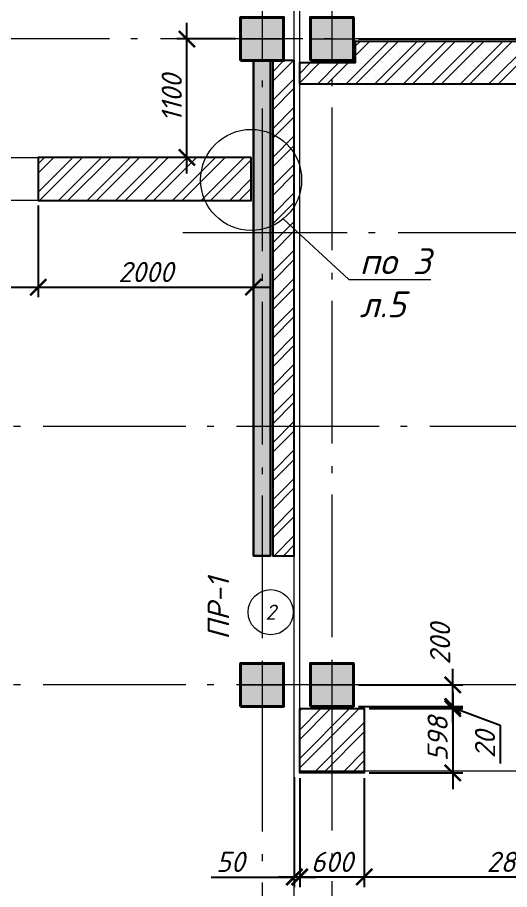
# Model space of a CAD drawing. Header units: millimetres. Extents: x -238377 to 196118, y -123284 to 30177.
# Drawn here: x -100341 to -95767, y 12570 to 20671 of the extents above; entities that cross this region are included whole.
import ezdxf
from ezdxf import colors
from ezdxf.entities.mleader import LeaderData, LeaderLine
from ezdxf.enums import TextEntityAlignment as Align
from ezdxf.math import Vec2, Vec3

# ---------------------------------------------------------------- set-up
doc = ezdxf.new("R2010")
doc.units = ezdxf.units.MM
doc.header["$MEASUREMENT"] = 0
doc.linetypes.add('Double Dashed', pattern=[1797.222233, 1325, -211.666656, 63.333344, -197.222233])
doc.layers.get('0').update_dxf_attribs({"lineweight": 5})
doc.layers.add('#Hatch', color=7, linetype='Continuous', lineweight=5, true_color=0x4d4d4d)
for name, color, linetype, lineweight in [('#Выноски', 150, 'Continuous', 15), ('#размеры', 7, 'Continuous', 5), ('k_ Рамка', 7, 'Continuous', 50), ('Двери ArchiCAD_Ном._пера__96', 7, 'Continuous', 5), ('колонны_Ном._пера__94', 252, 'Continuous', 13), ('колонны_Ном._пера__99', 7, 'Continuous', 40), ('оси_Ном._пера__96', 7, 'Continuous', 5)]:
    doc.layers.add(name, color=color, linetype=linetype, lineweight=lineweight)
for name, color, linetype in [('#стены внутр', 152, 'Continuous'), ('#стены наруж', 7, 'Continuous'), ('колонны', 7, 'Continuous'), ('оси', 7, 'Continuous'), ('чертеж', 7, 'Continuous')]:
    doc.layers.add(name, color=color, linetype=linetype)
doc.styles.get("Standard").update_dxf_attribs({"font": 'isocpeui.ttf'})
doc.styles.add('STEP PR', font='isocpeui.ttf')
doc.styles.add('СГЕНЕРИР_СТИЛЬ_2', font='gost_2_304-81_type.ttf')
doc.styles.add('СГЕНЕРИР_СТИЛЬ_3', font='gost_2_304-81_type.ttf')
doc.dimstyles.new('SPDS', dxfattribs={"dimscale": 10, "dimtxt": 2.5, "dimasz": 2, "dimexe": 1.25, "dimexo": 0.625, "dimtad": 1, "dimdec": 0, "dimrnd": 0.001, "dimtxsty": 'STEP PR', "dimblk": 'ARCHTICK', "dimcen": 2.5, "dimdle": 2, "dimclrd": 256, "dimclre": 256, "dimclrt": 7, "dimadec": 0, "dimazin": 2, "dimtfac": 0.75, "dimtdec": 0, "dimtmove": 1, "dimatfit": 3, "dimfxl": 1, "dimtolj": 1, "dimarcsym": 1})
pattern_1 = [(45, (-82796.33, -48984.63), (-132.5825, 132.5825), []), (45, (-82707.94, -48984.63), (-132.5825, 132.5825), [])]

# ---------------------------------------------------------------- blocks, each defined once
blk = doc.blocks.new('Стандартный маркер сетки_16')
at = {"layer": 'оси_Ном._пера__96', "linetype": 'Double Dashed'}
for p, q in [((900, 0), (41068.3, 0)), ((41068.3, 0), (41968.3, 0))]:
    blk.add_line(p, q, dxfattribs=at)
at = {"layer": 'оси_Ном._пера__96', "style": 'СГЕНЕРИР_СТИЛЬ_3'}
blk.add_attdef('AC_MarkerText_1', text='', height=350, rotation=180, dxfattribs=at).set_placement((-260.8, 269.7), align=Align.BOTTOM_LEFT)
blk = doc.blocks.new('Стандартный маркер сетки_17')
at = {"layer": 'оси_Ном._пера__96', "linetype": 'Double Dashed'}
blk.add_line((900, 0), (20403.4, 0), dxfattribs=at)
at = {"layer": 'оси_Ном._пера__96', "style": 'СГЕНЕРИР_СТИЛЬ_3'}
blk.add_attdef('AC_MarkerText_1', text='', height=350, rotation=90, dxfattribs=at).set_placement((21973.1, -122.2), align=Align.BOTTOM_LEFT)
blk = doc.blocks.new('A$C5AF24F9C')
at = {"layer": 'колонны_Ном._пера__94', "linetype": 'Continuous', "true_color": 0x737373}
blk.add_hatch(color=8, dxfattribs=at).paths.add_polyline_path([(167.4, 1128.3), (327.4, 1128.3), (327.4, 5728.7), (167.4, 5728.7)])
at = {"layer": '#стены внутр', "lineweight": 30}
blk.add_lwpolyline([(167.4, 5728.7), (327.4, 5728.7), (327.4, 1128.3), (167.4, 1128.3), (167.4, 5728.7)], dxfattribs=at)
blk = doc.blocks.new('Колонна_15_1', base_point=(22379, 71855.7))
at = {"layer": 'колонны_Ном._пера__94', "linetype": 'Continuous', "true_color": 0x7d7d7d}
blk.add_hatch(color=8, dxfattribs=at).paths.add_polyline_path([(22179, 71646.7), (22579, 71646.7), (22579, 72046.7), (22179, 72046.7)])
blk.add_hatch(color=8, dxfattribs=at).paths.add_polyline_path([(22179, 71646.7), (22579, 71646.7), (22579, 72046.7), (22179, 72046.7)])
at = {"layer": 'колонны_Ном._пера__99', "linetype": 'Continuous', "flags": 128}
blk.add_lwpolyline([(22179, 71646.7), (22579, 71646.7), (22579, 72046.7), (22179, 72046.7)], close=True, dxfattribs=at)
at = {"layer": 'колонны_Ном._пера__99', "color": 8, "linetype": 'Continuous', "true_color": 0x737373, "flags": 128}
blk.add_lwpolyline([(22179, 71646.7), (22579, 71646.7), (22579, 72046.7), (22179, 72046.7)], close=True, dxfattribs=at)
at = {"layer": 'оси_Ном._пера__96', "color": 253, "lineweight": 5, "true_color": 0x9c9c9c}
for points in [[(22379.3, 72046.7), (22379.3, 71646.7)], [(22379.3, 72046.7), (22379.3, 71646.7)], [(22179, 71846.7), (22579, 71846.7)], [(22179, 71846.7), (22579, 71846.7)]]:
    blk.add_lwpolyline(points, dxfattribs=at)
blk = doc.blocks.new('_ArchTick')
at = {"color": 0, "linetype": 'ByBlock', "const_width": 0.15}
blk.add_lwpolyline([(-0.5, -0.5), (0.5, 0.5)], dxfattribs=at)
blk = doc.blocks.new('*D498')
at = {"layer": '#размеры', "lineweight": -2, "transparency": 16777216}
for p, q in [((-95327, 20471), (-95327, 20621)), ((-97170.5, 20471), (-95233.3, 20471)), ((-97150.5, 20451), (-95233.3, 20451)), ((-95327, 20471), (-95327, 20451)), ((-95327, 20451), (-95327, 20301))]:
    blk.add_line(p, q, dxfattribs=at)
at = {"layer": 'Defpoints', "color": 0, "transparency": 16777216}
for p in [(-97217.3, 20471), (-97197.3, 20451), (-95327, 20451)]:
    blk.add_point(p, dxfattribs=at)
at = {"layer": '#размеры', "lineweight": -2, "transparency": 16777216, "xscale": 150, "yscale": 150, "zscale": 150}
for p, rotation in [((-95327, 20471), 270), ((-95327, 20451), 90)]:
    blk.add_blockref('_ArchTick', p, dxfattribs=dict(at, rotation=rotation))
at = {"layer": '#размеры', "color": 7, "transparency": 16777216, "insert": (-95422.1, 20836.3), "char_height": 187.5, "attachment_point": 5, "rotation": 90, "style": 'STEP PR'}
blk.add_mtext('\\A1;20', dxfattribs=at)
blk = doc.blocks.new('*D500')
at = {"layer": '#размеры', "lineweight": -2, "transparency": 16777216}
for p, q in [((-98765.5, 19220.7), (-98765.5, 20621)), ((-98314.2, 20471), (-98859.2, 20471)), ((-98194.5, 19370.7), (-98859.2, 19370.7))]:
    blk.add_line(p, q, dxfattribs=at)
at = {"layer": 'Defpoints', "color": 0, "transparency": 16777216}
for p in [(-98765.5, 20471), (-98267.3, 20471), (-98147.6, 19370.7)]:
    blk.add_point(p, dxfattribs=at)
at = {"layer": '#размеры', "lineweight": -2, "transparency": 16777216, "xscale": 150, "yscale": 150, "zscale": 150}
for p, rotation in [((-98765.5, 20471), 90), ((-98765.5, 19370.7), 270)]:
    blk.add_blockref('_ArchTick', p, dxfattribs=dict(at, rotation=rotation))
at = {"layer": '#размеры', "color": 7, "transparency": 16777216, "insert": (-98906.1, 19920.9), "char_height": 187.5, "attachment_point": 5, "rotation": 90, "style": 'STEP PR'}
blk.add_mtext('\\A1;1100', dxfattribs=at)
blk = doc.blocks.new('Стандартный маркер сетки_19')
at = {"layer": 'оси_Ном._пера__96', "linetype": 'Double Dashed'}
for q in [(0, 0), (35164, 0)]:
    blk.add_line((900, 0), q, dxfattribs=at)
at = {"layer": 'оси_Ном._пера__96', "style": 'СГЕНЕРИР_СТИЛЬ_2'}
blk.add_attdef('AC_MarkerText_1', text='', height=350, rotation=180, dxfattribs=at).set_placement((36306.2, 269.7), align=Align.BOTTOM_LEFT)
blk = doc.blocks.new('Стандартный маркер сетки')
at = {"layer": 'оси_Ном._пера__96', "linetype": 'Double Dashed', "lineweight": 5}
blk.add_line((900, 0), (17157.4, 0), dxfattribs=at)
at = {"layer": 'оси_Ном._пера__96', "style": 'СГЕНЕРИР_СТИЛЬ_3'}
blk.add_attdef('AC_MarkerText_1', text='', height=350, rotation=90, dxfattribs=at).set_placement((18727, -86.5), align=Align.BOTTOM_LEFT)
blk = doc.blocks.new('*D619')
at = {"layer": '#размеры', "lineweight": -2, "transparency": 16777216}
for p, q in [((-101367.3, 18923.9), (-101367.3, 18071.8)), ((-100147.3, 18923.9), (-100147.3, 18071.8)), ((-101517.3, 18165.5), (-99997.3, 18165.5))]:
    blk.add_line(p, q, dxfattribs=at)
at = {"layer": 'Defpoints', "color": 0, "transparency": 16777216}
for p in [(-101367.3, 18970.7), (-100147.3, 18970.7), (-100147.3, 18165.5)]:
    blk.add_point(p, dxfattribs=at)
at = {"layer": '#размеры', "lineweight": -2, "transparency": 16777216, "xscale": 150, "yscale": 150, "zscale": 150, "rotation": 180}
blk.add_blockref('_ArchTick', (-101367.3, 18165.5), dxfattribs=at)
at = {"layer": '#размеры', "lineweight": -2, "transparency": 16777216, "xscale": 150, "yscale": 150, "zscale": 150}
blk.add_blockref('_ArchTick', (-100147.3, 18165.5), dxfattribs=at)
at = {"layer": '#размеры', "color": 7, "transparency": 16777216, "insert": (-100757.3, 18306.1), "char_height": 187.5, "attachment_point": 5, "style": 'STEP PR'}
blk.add_mtext('\\A1;1220', dxfattribs=at)
blk = doc.blocks.new('*D522')
at = {"layer": '#размеры', "lineweight": -2, "transparency": 16777216}
for p, q in [((-100147.3, 18472.4), (-100147.3, 18071.8)), ((-98147.6, 18472.4), (-98147.6, 18071.8)), ((-100297.3, 18165.5), (-97997.6, 18165.5))]:
    blk.add_line(p, q, dxfattribs=at)
at = {"layer": 'Defpoints', "color": 0, "transparency": 16777216}
for p in [(-100147.3, 18519.3), (-98147.6, 18519.3), (-98147.6, 18165.5)]:
    blk.add_point(p, dxfattribs=at)
at = {"layer": '#размеры', "lineweight": -2, "transparency": 16777216, "xscale": 150, "yscale": 150, "zscale": 150, "rotation": 180}
blk.add_blockref('_ArchTick', (-100147.3, 18165.5), dxfattribs=at)
at = {"layer": '#размеры', "lineweight": -2, "transparency": 16777216, "xscale": 150, "yscale": 150, "zscale": 150}
blk.add_blockref('_ArchTick', (-98147.6, 18165.5), dxfattribs=at)
at = {"layer": '#размеры', "color": 7, "transparency": 16777216, "insert": (-99147.5, 18306.1), "char_height": 187.5, "attachment_point": 5, "style": 'STEP PR'}
blk.add_mtext('\\A1;2000', dxfattribs=at)
blk = doc.blocks.new('*D526')
at = {"layer": '#размеры', "lineweight": -2, "transparency": 16777216}
for p, q in [((-96294.5, 14271), (-96294.5, 14421)), ((-97170.5, 14271), (-96200.8, 14271)), ((-96294.5, 14251), (-96294.5, 14271)), ((-96294.5, 14251), (-96294.5, 14271)), ((-96294.5, 14261), (-95854.6, 14095.8)), ((-97070.5, 14251), (-96200.8, 14251)), ((-96294.5, 14251), (-96294.5, 14101)), ((-95854.6, 14095.8), (-95854.6, 13739.7))]:
    blk.add_line(p, q, dxfattribs=at)
at = {"layer": 'Defpoints', "color": 0, "transparency": 16777216}
for p in [(-97217.3, 14271), (-96294.5, 14271), (-97117.3, 14251)]:
    blk.add_point(p, dxfattribs=at)
at = {"layer": '#размеры', "lineweight": -2, "transparency": 16777216, "xscale": 150, "yscale": 150, "zscale": 150}
for p, rotation in [((-96294.5, 14271), 270), ((-96294.5, 14251), 90)]:
    blk.add_blockref('_ArchTick', p, dxfattribs=dict(at, rotation=rotation))
at = {"layer": '#размеры', "color": 7, "transparency": 16777216, "insert": (-95995.2, 13917.8), "char_height": 187.5, "attachment_point": 5, "rotation": 90, "style": 'STEP PR'}
blk.add_mtext('\\A1;20', dxfattribs=at)
blk = doc.blocks.new('*D527')
at = {"layer": '#размеры', "lineweight": -2, "transparency": 16777216}
for p, q in [((-96294.5, 14401), (-96294.5, 13502.7)), ((-97070.5, 14251), (-96200.8, 14251)), ((-97070.5, 13652.7), (-96200.8, 13652.7))]:
    blk.add_line(p, q, dxfattribs=at)
at = {"layer": 'Defpoints', "color": 0, "transparency": 16777216}
for p in [(-97117.3, 14251), (-97117.3, 13652.7), (-96294.5, 13652.7)]:
    blk.add_point(p, dxfattribs=at)
at = {"layer": '#размеры', "lineweight": -2, "transparency": 16777216, "xscale": 150, "yscale": 150, "zscale": 150}
for p, rotation in [((-96294.5, 14251), 90), ((-96294.5, 13652.7), 270)]:
    blk.add_blockref('_ArchTick', p, dxfattribs=dict(at, rotation=rotation))
at = {"layer": '#размеры', "color": 7, "transparency": 16777216, "insert": (-96435.2, 13969.4), "char_height": 187.5, "attachment_point": 5, "rotation": 90, "style": 'STEP PR'}
blk.add_mtext('\\A1;598', dxfattribs=at)
blk = doc.blocks.new('*D645')
at = {"layer": '#размеры', "lineweight": -2, "transparency": 16777216}
for p, q in [((-96294.5, 14121), (-96294.5, 14621)), ((-97170.5, 14471), (-96200.8, 14471)), ((-97170.5, 14271), (-96200.8, 14271))]:
    blk.add_line(p, q, dxfattribs=at)
at = {"layer": 'Defpoints', "color": 0, "transparency": 16777216}
for p in [(-97217.3, 14471), (-96294.5, 14471), (-97217.3, 14271)]:
    blk.add_point(p, dxfattribs=at)
at = {"layer": '#размеры', "lineweight": -2, "transparency": 16777216, "xscale": 150, "yscale": 150, "zscale": 150}
for p, rotation in [((-96294.5, 14471), 90), ((-96294.5, 14271), 270)]:
    blk.add_blockref('_ArchTick', p, dxfattribs=dict(at, rotation=rotation))
at = {"layer": '#размеры', "color": 7, "transparency": 16777216, "insert": (-96412.1, 14851.1), "char_height": 187.5, "attachment_point": 5, "rotation": 90, "style": 'STEP PR'}
blk.add_mtext('\\A1;200', dxfattribs=at)
blk = doc.blocks.new('*D696')
at = {"layer": '#размеры', "lineweight": -2, "transparency": 16777216}
for p, q in [((-94317.3, 13624.2), (-94317.3, 12592.6)), ((-97117.3, 13605.8), (-97117.3, 12592.6)), ((-94167.3, 12686.3), (-97267.3, 12686.3))]:
    blk.add_line(p, q, dxfattribs=at)
at = {"layer": 'Defpoints', "color": 0, "transparency": 16777216}
for p in [(-97117.3, 13652.7), (-94317.3, 13671), (-97117.3, 12686.3)]:
    blk.add_point(p, dxfattribs=at)
at = {"layer": '#размеры', "lineweight": -2, "transparency": 16777216, "xscale": 150, "yscale": 150, "zscale": 150, "rotation": 180}
blk.add_blockref('_ArchTick', (-97117.3, 12686.3), dxfattribs=at)
at = {"layer": '#размеры', "lineweight": -2, "transparency": 16777216, "xscale": 150, "yscale": 150, "zscale": 150}
blk.add_blockref('_ArchTick', (-94317.3, 12686.3), dxfattribs=at)
at = {"layer": '#размеры', "color": 7, "transparency": 16777216, "insert": (-95717.3, 12827), "char_height": 187.5, "attachment_point": 5, "style": 'STEP PR'}
blk.add_mtext('\\A1;2800', dxfattribs=at)
blk = doc.blocks.new('*D697')
at = {"layer": '#размеры', "lineweight": -2, "transparency": 16777216}
for p, q in [((-97717.3, 13605.8), (-97717.3, 12592.6)), ((-97117.3, 13605.8), (-97117.3, 12592.6)), ((-96967.3, 12686.3), (-97867.3, 12686.3))]:
    blk.add_line(p, q, dxfattribs=at)
at = {"layer": 'Defpoints', "color": 0, "transparency": 16777216}
for p in [(-97717.3, 13652.7), (-97117.3, 13652.7), (-97717.3, 12686.3)]:
    blk.add_point(p, dxfattribs=at)
at = {"layer": '#размеры', "lineweight": -2, "transparency": 16777216, "xscale": 150, "yscale": 150, "zscale": 150, "rotation": 180}
blk.add_blockref('_ArchTick', (-97717.3, 12686.3), dxfattribs=at)
at = {"layer": '#размеры', "lineweight": -2, "transparency": 16777216, "xscale": 150, "yscale": 150, "zscale": 150}
blk.add_blockref('_ArchTick', (-97117.3, 12686.3), dxfattribs=at)
at = {"layer": '#размеры', "color": 7, "transparency": 16777216, "insert": (-97417.3, 12827), "char_height": 187.5, "attachment_point": 5, "style": 'STEP PR'}
blk.add_mtext('\\A1;600', dxfattribs=at)
blk = doc.blocks.new('*D698')
at = {"layer": '#размеры', "lineweight": -2, "transparency": 16777216}
for p, q in [((-97767.3, 13613.8), (-97767.3, 12592.6)), ((-97717.3, 13605.8), (-97717.3, 12592.6)), ((-98539.1, 12686.3), (-97767.3, 12686.3)), ((-97767.3, 12686.3), (-97917.3, 12686.3)), ((-97717.3, 12686.3), (-97767.3, 12686.3)), ((-97717.3, 12686.3), (-97767.3, 12686.3)), ((-97717.3, 12686.3), (-97567.3, 12686.3))]:
    blk.add_line(p, q, dxfattribs=at)
at = {"layer": 'Defpoints', "color": 0, "transparency": 16777216}
for p in [(-97767.3, 13660.7), (-97717.3, 13652.7), (-97767.3, 12686.3)]:
    blk.add_point(p, dxfattribs=at)
at = {"layer": '#размеры', "lineweight": -2, "transparency": 16777216, "xscale": 150, "yscale": 150, "zscale": 150}
blk.add_blockref('_ArchTick', (-97767.3, 12686.3), dxfattribs=at)
at = {"layer": '#размеры', "lineweight": -2, "transparency": 16777216, "xscale": 150, "yscale": 150, "zscale": 150, "rotation": 180}
blk.add_blockref('_ArchTick', (-97717.3, 12686.3), dxfattribs=at)
at = {"layer": '#размеры', "color": 7, "transparency": 16777216, "insert": (-98361, 12827), "char_height": 187.5, "attachment_point": 5, "style": 'STEP PR'}
blk.add_mtext('\\A1;50', dxfattribs=at)
blk = doc.blocks.new('*U225')
at = {"color": 0, "linetype": 'ByBlock', "lineweight": -2}
blk.add_circle((0, 0), 6, dxfattribs=at)
blk.add_attdef('Узел', text='', height=4, dxfattribs=at).set_placement((0, 0), align=Align.MIDDLE_CENTER)
blk = doc.blocks.new('_None')

msp = doc.modelspace()

# ---------------------------------------------------------------- hatches: boundary and pattern name
at = {"layer": '#Hatch'}
h = msp.add_hatch(dxfattribs=at)
h.set_pattern_fill('ANSI32', color=256, scale=500)
h.set_pattern_definition(pattern_1)
h.paths.add_polyline_path([(-93917.3, 14251), (-94137.3, 14251), (-94137.3, 14471), (-94317.3, 14471), (-94317.3, 13671), (-93917.3, 13671)])
h.paths.add_polyline_path([(-94317.3, 14471), (-94137.3, 14471), (-94137.3, 14691), (-94017.3, 14691), (-94017.3, 16651), (-94137.3, 16651), (-94137.3, 16671), (-94137.3, 16871), (-94317.3, 16871)])
h.paths.add_polyline_path([(-94317.3, 16871), (-94137.3, 16871), (-94137.3, 17091), (-94017.3, 17091), (-94017.3, 20451), (-97197.3, 20451), (-97197.3, 20251), (-97417.3, 20251), (-97417.3, 20051.4), (-94317.3, 20051.4)])
h.paths.add_polyline_path([(-97417.3, 20051.4), (-97417.3, 20251), (-97717.3, 20251), (-97717.3, 20051.4)])
h.paths.add_polyline_path([(-92547.3, 13851), (-92547.3, 14251), (-93917.3, 14251), (-93917.3, 13671), (-93717.3, 13671), (-93717.3, 13851)])
h = msp.add_hatch(dxfattribs=at)
h.set_pattern_fill('ANSI32', color=256, scale=500)
h.set_pattern_definition(pattern_1)
h.paths.add_polyline_path([(-97967.3, 16871), (-97767.3, 16871), (-97767.3, 20271), (-97967.3, 20271)])
h.paths.add_polyline_path([(-97767.3, 16871), (-97967.3, 16871), (-97967.3, 15671), (-97767.3, 15671)])
h = msp.add_hatch(dxfattribs=at)
h.set_pattern_fill('ANSI32', color=256, scale=500)
h.set_pattern_definition(pattern_1)
h.paths.add_polyline_path([(-100147.3, 19370.7), (-100147.3, 18970.7), (-98167.6, 18970.7), (-98167.6, 19370.7)])
h = msp.add_hatch(dxfattribs=at)
h.set_pattern_fill('ANSI32', color=256, scale=500)
h.set_pattern_definition(pattern_1)
h.paths.add_polyline_path([(-97117.3, 14251), (-97417.3, 14251), (-97417.3, 13671), (-97117.3, 13671)])
h.paths.add_polyline_path([(-97417.3, 14251), (-97717.3, 14251), (-97717.3, 13671), (-97417.3, 13671)])

# ---------------------------------------------------------------- linework, layer by layer
at = {"layer": '#Выноски'}
msp.add_circle((-98168.3, 19161.7), 469.4, dxfattribs=at)
at = {"layer": '#размеры'}
msp.add_lwpolyline([(-97867.3, 14671), (-98267.3, 14671), (-98267.3, 14271), (-97867.3, 14271)], close=True, dxfattribs=at)
at = {"layer": '#стены наруж'}
for points in [[(-94137.3, 14251), (-92547.3, 14251), (-92547.3, 13851), (-93717.3, 13851), (-93717.3, 13651), (-94317.3, 13651), (-94317.3, 20051.4), (-97717.3, 20051.4), (-97717.3, 20251), (-97197.3, 20251), (-97197.3, 20451), (-94017.3, 20451), (-94017.3, 17091), (-94137.3, 17091), (-94137.3, 16671), (-94137.3, 16651), (-94017.3, 16651), (-94017.3, 14691), (-94137.3, 14691), (-94137.3, 14251)], [(-97767.3, 20271), (-97967.3, 20271), (-97967.3, 15671), (-97767.3, 15671), (-97767.3, 20271), (-97767.3, 20271), (-97767.3, 20271)], [(-98167.6, 19370.7), (-100147.3, 19370.7), (-100147.3, 18970.7), (-98167.6, 18970.7), (-98167.6, 19370.7)]]:
    msp.add_lwpolyline(points, dxfattribs=at)
msp.add_lwpolyline([(-97717.3, 14251), (-97117.3, 14251), (-97117.3, 13652.7), (-97717.3, 13652.7)], close=True, dxfattribs=at)
at = {"layer": 'Двери ArchiCAD_Ном._пера__96', "lineweight": 0}
msp.add_lwpolyline([(-101367.3, 19370.7), (-100147.3, 19370.7), (-100147.3, 18970.7), (-101367.3, 18970.7)], close=True, dxfattribs=at)
at = {"layer": 'оси_Ном._пера__96', "linetype": 'Double Dashed'}
for p, q in [((-57439.6, 16871), (-129908.6, 16871)), ((-57439.6, 14471), (-129908.6, 14471))]:
    msp.add_line(p, q, dxfattribs=at)
at = {"layer": 'чертеж', "color": 5, "lineweight": 0}
for points in [[(-97767.3, 20515.4), (-97767.3, 23521), (-104722.1, 23521), (-104722.1, 20908.3), (-128716.1, 20908.3), (-128717.3, 7671), (-97767.3, 7671), (-97767.3, 20515.4)], [(-97717.3, 20555.9), (-97717.3, 23520), (-59767.3, 23521.2), (-59767.3, 7601), (-67075.5, 7601), (-67075.7, 13671), (-97717.3, 13671), (-97717.3, 20555.9)]]:
    msp.add_lwpolyline(points, dxfattribs=at)

# ---------------------------------------------------------------- block references
at = {"layer": '#размеры', "xscale": 35, "yscale": 35, "zscale": 35}
msp.add_blockref('*U225', (-97986.9, 15146.4), dxfattribs=at).add_auto_attribs({'Узел': '2'})
at = {"layer": '#стены внутр', "lineweight": 30}
msp.add_blockref('A$C5AF24F9C', (-98315, 14542.3), dxfattribs=at)
at = {"layer": 'колонны'}
for p in [(-98067.3, 20480), (-97417.3, 20480), (-98067.3, 14480), (-97417.3, 14480)]:
    msp.add_blockref('Колонна_15_1', p, dxfattribs=at)
at = {"layer": 'оси', "color": 251, "lineweight": 5, "zscale": 1000, "rotation": 270}
for name, p in [('Стандартный маркер сетки', (-98066.4, 24320.1)), ('Стандартный маркер сетки_17', (-97417.3, 24329.7))]:
    msp.add_blockref(name, p, dxfattribs=at)
at = {"layer": 'оси', "color": 251, "linetype": 'Continuous', "lineweight": 13, "zscale": 1000, "rotation": 180}
msp.add_blockref('Стандартный маркер сетки_19', (-94989.6, 20471), dxfattribs=at)
at = {"layer": 'оси', "color": 251, "linetype": 'Continuous', "lineweight": 5, "zscale": 1000, "rotation": 180}
msp.add_blockref('Стандартный маркер сетки_16', (-56835.9, 18671), dxfattribs=at)

# ---------------------------------------------------------------- texts
at = {"layer": 'k_ Рамка', "color": 7, "style": 'STEP PR'}
msp.add_text('ПР-1', height=200, rotation=90, dxfattribs=at).set_placement((-98372.1, 14890.7))

# ---------------------------------------------------------------- dimensions: what is measured, and where the dimension line sits
at = {"layer": '#размеры'}
for base, p1, p2, picture, middle in [((-95327, 20451), (-97217.3, 20471), (-97197.3, 20451), '*D498', (-95281.4, 20836.3)), ((-96294.5, 14471), (-97217.3, 14271), (-97217.3, 14471), '*D645', (-96271.5, 14851.1)), ((-96294.5, 14271), (-97117.3, 14251), (-97217.3, 14271), '*D526', (-95854.6, 14048.9)), ((-96294.5, 13652.7), (-97117.3, 14251), (-97117.3, 13652.7), '*D527', (-96294.5, 13969.4))]:
    dim = msp.add_linear_dim(base=base, p1=p1, p2=p2, angle=90, dimstyle='SPDS', override={"dimscale": 75, "dimtxsty": 'STEP PR'}, dxfattribs=at)
    dim.commit()
    dim.dimension.update_dxf_attribs({"geometry": picture, "text_midpoint": middle, "dimtype": 160})
dim = msp.add_linear_dim(base=(-98765.5, 20471), p1=(-98147.6, 19370.7), p2=(-98267.3, 20471), angle=90, dimstyle='SPDS', override={"dimscale": 75, "dimtxsty": 'STEP PR'}, dxfattribs=at)
dim.commit()
dim.dimension.update_dxf_attribs({"geometry": '*D500', "text_midpoint": (-98906.1, 19920.9)})
for base, p1, p2, picture, middle in [((-100147.3, 18165.5), (-101367.3, 18970.7), (-100147.3, 18970.7), '*D619', (-100757.3, 18306.1)), ((-98147.6, 18165.5), (-100147.3, 18519.3), (-98147.6, 18519.3), '*D522', (-99147.5, 18306.1)), ((-97717.3, 12686.3), (-97117.3, 13652.7), (-97717.3, 13652.7), '*D697', (-97417.3, 12827)), ((-97117.3, 12686.3), (-94317.3, 13671), (-97117.3, 13652.7), '*D696', (-95717.3, 12827))]:
    dim = msp.add_linear_dim(base=base, p1=p1, p2=p2, dimstyle='SPDS', override={"dimscale": 75, "dimtxsty": 'STEP PR'}, dxfattribs=at)
    dim.commit()
    dim.dimension.update_dxf_attribs({"geometry": picture, "text_midpoint": middle})
dim = msp.add_linear_dim(base=(-97767.3, 12686.3), p1=(-97717.3, 13652.7), p2=(-97767.3, 13660.7), dimstyle='SPDS', override={"dimscale": 75, "dimtxsty": 'STEP PR'}, dxfattribs=at)
dim.commit()
dim.dimension.update_dxf_attribs({"geometry": '*D698', "text_midpoint": (-98361, 12721.2), "dimtype": 160})

# ---------------------------------------------------------------- leaders
at = {"layer": '#Выноски'}
ml = msp.add_multileader_mtext('Standard', dxfattribs=at)
ml.set_content('\\A1;по 3\\Pл.5 ', color=256, style='STEP PR')
ml.set_leader_properties(color=256, linetype='ByLayer', lineweight=-1)
ml.set_arrow_properties(name='NONE')
ml.build(insert=Vec2(0, 0))
ml.multileader.update_dxf_attribs({"text_left_attachment_type": 6, "text_right_attachment_type": 6, "dogleg_length": 0, "arrow_head_size": 240})
ctx = ml.context
ctx.base_point, ctx.char_height, ctx.arrow_head_size, ctx.landing_gap_size, ctx.plane_origin = Vec3(-97259.7, 18238), 240, 240, 100, Vec3(-93648.5, 4522.6)
ctx.left_attachment, ctx.right_attachment = 6, 6
notes = []
notes.append((ctx, [(0, (1, 1, 0), (-97259.7, 18238), (1, 0), 0, [(0, [(-97870, 18799.3)], 0, [])])]))
ctx.mtext.insert, ctx.mtext.rotation, ctx.mtext.width, ctx.mtext.defined_height, ctx.mtext.flow_direction = Vec3(-97159.7, 18526), 6.283185, 920.715, 410.9, 5
for ctx, leaders in notes:
    for number, flags, end, landing, length, lines in leaders:
        leader = LeaderData()
        leader.index, (leader.has_last_leader_line, leader.has_dogleg_vector, leader.attachment_direction) = number, flags
        leader.last_leader_point, leader.dogleg_vector, leader.dogleg_length = Vec3(end), Vec3(landing), length
        for number, points, colour, breaks in lines:
            line = LeaderLine()
            line.index, line.vertices, line.color, line.breaks = number, Vec3.list(points), colors.encode_raw_color(colour), breaks
            leader.lines.append(line)
        ctx.leaders.append(leader)

doc.saveas('drawing.dxf')
